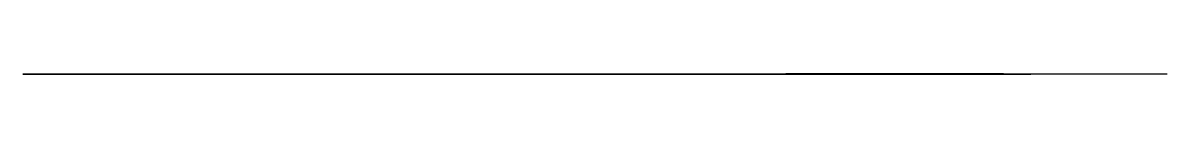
# Model space of a CAD drawing. Header units: inches. Extents: x 0 to 42, y 0 to 0.
import ezdxf

# ---------------------------------------------------------------- set-up
doc = ezdxf.new("R2010")
doc.units = ezdxf.units.IN
doc.header["$MEASUREMENT"] = 0

msp = doc.modelspace()

# ---------------------------------------------------------------- linework, layer by layer
at = {"extrusion": (0, -1, 0)}
for p, q in [((0, 0), (0, 0, 53)), ((0, 0, 53), (37, 0, 53)), ((13, 0), (0, 0)), ((37, 0, 29), (13, 0, 29)), ((13, 0, 29), (13, 0)), ((42, 0, 50), (37, 0, 53)), ((42, 0, 32), (37, 0, 29)), ((42, 0, 50), (42, 0, 32))]:
    msp.add_line(p, q, dxfattribs=at)
at = {"extrusion": (4.46165e-16, -1, -1.11541e-16)}
msp.add_circle((32, 41), 4, dxfattribs=at)

doc.saveas('drawing.dxf')
